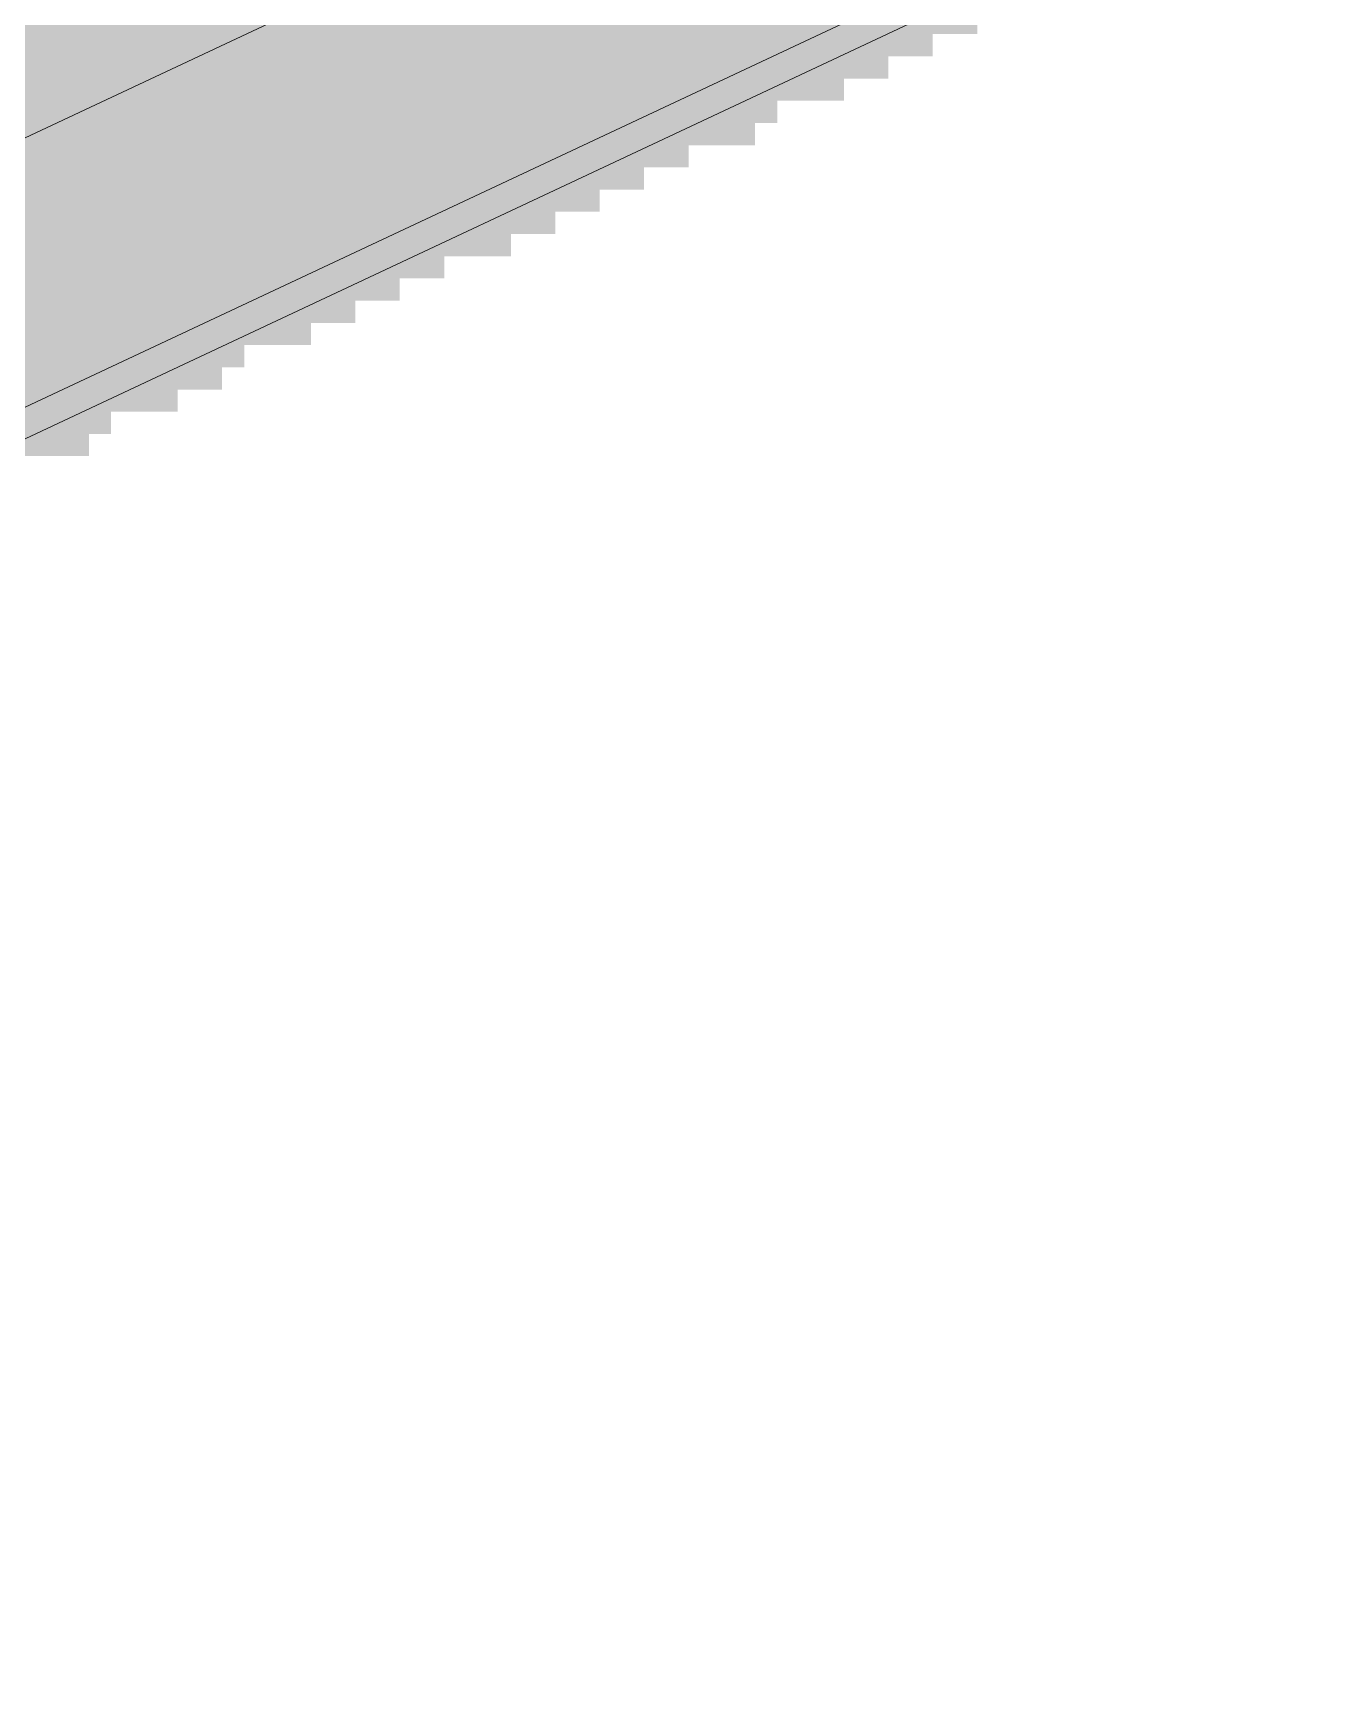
# Model space of a CAD drawing. Header units: millimetres. Extents: x 5 to 1315, y 5 to 292.
# Drawn here: x 1208.27 to 1213.82, y 73.26 to 80.5 of the extents above; entities that cross this region are included whole.
import ezdxf

# ---------------------------------------------------------------- set-up
doc = ezdxf.new("R2010")
doc.units = ezdxf.units.MM
doc.layers.add('EXISTING', color=7, linetype='Continuous')
doc.layers.add('IMAGES', color=7, linetype='Continuous')

# ---------------------------------------------------------------- blocks, each defined once
blk = doc.blocks.new('SHEET_03')
at = {"layer": 'EXISTING', "color": 250, "lineweight": 9}
for p, q in [((263.2288, 58.9151), (329.7311, 90.136)), ((329.7311, 88.9664), (263.2288, 57.7455)), ((306.9393, 78.2663), (320.0524, 84.4225)), ((320.0524, 84.2861), (306.9393, 78.1299))]:
    blk.add_line(p, q, dxfattribs=at)
at = {"layer": 'IMAGES', "color": 7}
for points in [[(307.74, 80.4935), (308.8964, 80.4935), (307.74, 80.5899), (308.8964, 80.5899)], [(308.8964, 80.4935), (308.9927, 80.4935), (308.8964, 80.5899), (308.9927, 80.5899)], [(308.9927, 80.4935), (309.0891, 80.4935), (308.9927, 80.5899), (309.0891, 80.5899)], [(309.0891, 80.4935), (309.1855, 80.4935), (309.0891, 80.5899), (309.1855, 80.5899)], [(309.1855, 80.4935), (309.2818, 80.4935), (309.1855, 80.5899), (309.2818, 80.5899)], [(309.2818, 80.4935), (309.5709, 80.4935), (309.2818, 80.5899), (309.5709, 80.5899)], [(309.5709, 80.4935), (309.7636, 80.4935), (309.5709, 80.5899), (309.7636, 80.5899)], [(309.7636, 80.4935), (311.4982, 80.4935), (309.7636, 80.5899), (311.4982, 80.5899)], [(311.4982, 80.4935), (311.6909, 80.4935), (311.4982, 80.5899), (311.6909, 80.5899)], [(311.6909, 80.4935), (311.7873, 80.4935), (311.6909, 80.5899), (311.7873, 80.5899)], [(311.7873, 80.4935), (311.98, 80.4935), (311.7873, 80.5899), (311.98, 80.5899)], [(311.98, 80.4935), (312.0764, 80.4935), (311.98, 80.5899), (312.0764, 80.5899)], [(312.0764, 80.4935), (312.1727, 80.4935), (312.0764, 80.5899), (312.1727, 80.5899)], [(312.1727, 80.4935), (312.2691, 80.4935), (312.1727, 80.5899), (312.2691, 80.5899)], [(312.2691, 80.4935), (312.3655, 80.4935), (312.2691, 80.5899), (312.3655, 80.5899)], [(307.6436, 80.3971), (308.8, 80.3971), (307.6436, 80.4935), (308.8, 80.4935)], [(308.8, 80.3971), (308.8964, 80.3971), (308.8, 80.4935), (308.8964, 80.4935)], [(308.8964, 80.3971), (308.9927, 80.3971), (308.8964, 80.4935), (308.9927, 80.4935)], [(308.9927, 80.3971), (309.0891, 80.3971), (308.9927, 80.4935), (309.0891, 80.4935)], [(309.0891, 80.3971), (309.1855, 80.3971), (309.0891, 80.4935), (309.1855, 80.4935)], [(309.1855, 80.3971), (309.2818, 80.3971), (309.1855, 80.4935), (309.2818, 80.4935)], [(309.2818, 80.3971), (309.3782, 80.3971), (309.2818, 80.4935), (309.3782, 80.4935)], [(309.3782, 80.3971), (309.4745, 80.3971), (309.3782, 80.4935), (309.4745, 80.4935)], [(309.4745, 80.3971), (309.5709, 80.3971), (309.4745, 80.4935), (309.5709, 80.4935)], [(309.5709, 80.3971), (311.3055, 80.3971), (309.5709, 80.4935), (311.3055, 80.4935)], [(311.3055, 80.3971), (311.4018, 80.3971), (311.3055, 80.4935), (311.4018, 80.4935)], [(311.4018, 80.3971), (311.4982, 80.3971), (311.4018, 80.4935), (311.4982, 80.4935)], [(311.4982, 80.3971), (311.5945, 80.3971), (311.4982, 80.4935), (311.5945, 80.4935)], [(311.5945, 80.3971), (311.6909, 80.3971), (311.5945, 80.4935), (311.6909, 80.4935)], [(311.6909, 80.3971), (311.7873, 80.3971), (311.6909, 80.4935), (311.7873, 80.4935)], [(311.7873, 80.3971), (312.0764, 80.3971), (311.7873, 80.4935), (312.0764, 80.4935)], [(312.0764, 80.3971), (312.1727, 80.3971), (312.0764, 80.4935), (312.1727, 80.4935)], [(307.4509, 80.3007), (308.5109, 80.3007), (307.4509, 80.3971), (308.5109, 80.3971)], [(308.5109, 80.3007), (308.7036, 80.3007), (308.5109, 80.3971), (308.7036, 80.3971)], [(308.7036, 80.3007), (308.8, 80.3007), (308.7036, 80.3971), (308.8, 80.3971)], [(308.8, 80.3007), (308.8964, 80.3007), (308.8, 80.3971), (308.8964, 80.3971)], [(308.8964, 80.3007), (309.0891, 80.3007), (308.8964, 80.3971), (309.0891, 80.3971)], [(309.0891, 80.3007), (309.1855, 80.3007), (309.0891, 80.3971), (309.1855, 80.3971)], [(309.1855, 80.3007), (309.3782, 80.3007), (309.1855, 80.3971), (309.3782, 80.3971)], [(309.3782, 80.3007), (311.1127, 80.3007), (309.3782, 80.3971), (311.1127, 80.3971)], [(311.1127, 80.3007), (311.3055, 80.3007), (311.1127, 80.3971), (311.3055, 80.3971)], [(311.3055, 80.2043), (311.4018, 80.2043), (311.3055, 80.3971), (311.4018, 80.3971)], [(311.4018, 80.3007), (311.6909, 80.3007), (311.4018, 80.3971), (311.6909, 80.3971)], [(311.6909, 80.3007), (311.8836, 80.3007), (311.6909, 80.3971), (311.8836, 80.3971)], [(311.8836, 80.3007), (311.98, 80.3007), (311.8836, 80.3971), (311.98, 80.3971)], [(307.1618, 80.2043), (308.3182, 80.2043), (307.1618, 80.3007), (308.3182, 80.3007)], [(308.3182, 80.2043), (308.4145, 80.2043), (308.3182, 80.3007), (308.4145, 80.3007)], [(308.4145, 80.2043), (308.5109, 80.2043), (308.4145, 80.3007), (308.5109, 80.3007)], [(308.5109, 80.2043), (308.6073, 80.2043), (308.5109, 80.3007), (308.6073, 80.3007)], [(308.6073, 80.2043), (308.7036, 80.2043), (308.6073, 80.3007), (308.7036, 80.3007)], [(308.7036, 80.2043), (308.8, 80.2043), (308.7036, 80.3007), (308.8, 80.3007)], [(308.8, 80.2043), (308.8964, 80.2043), (308.8, 80.3007), (308.8964, 80.3007)], [(308.8964, 80.2043), (308.9927, 80.2043), (308.8964, 80.3007), (308.9927, 80.3007)], [(308.9927, 80.2043), (309.0891, 80.2043), (308.9927, 80.3007), (309.0891, 80.3007)], [(309.0891, 80.2043), (309.1855, 80.2043), (309.0891, 80.3007), (309.1855, 80.3007)], [(309.1855, 80.2043), (310.92, 80.2043), (309.1855, 80.3007), (310.92, 80.3007)], [(310.92, 80.2043), (311.0164, 80.2043), (310.92, 80.3007), (311.0164, 80.3007)], [(311.0164, 80.2043), (311.1127, 80.2043), (311.0164, 80.3007), (311.1127, 80.3007)], [(311.1127, 80.2043), (311.2091, 80.2043), (311.1127, 80.3007), (311.2091, 80.3007)], [(311.2091, 80.2043), (311.3055, 80.2043), (311.2091, 80.3007), (311.3055, 80.3007)], [(311.4018, 80.2043), (311.5945, 80.2043), (311.4018, 80.3007), (311.5945, 80.3007)], [(311.5945, 80.2043), (311.6909, 80.2043), (311.5945, 80.3007), (311.6909, 80.3007)], [(311.6909, 80.2043), (311.7873, 80.2043), (311.6909, 80.3007), (311.7873, 80.3007)], [(308.2218, 80.1079), (308.3182, 80.1079), (308.2218, 80.2043), (308.3182, 80.2043)], [(308.3182, 80.1079), (308.4145, 80.1079), (308.3182, 80.2043), (308.4145, 80.2043)], [(308.4145, 80.1079), (308.7036, 80.1079), (308.4145, 80.2043), (308.7036, 80.2043)], [(308.7036, 80.1079), (308.8964, 80.1079), (308.7036, 80.2043), (308.8964, 80.2043)], [(308.8964, 80.1079), (308.9927, 80.1079), (308.8964, 80.2043), (308.9927, 80.2043)], [(308.9927, 80.1079), (310.7273, 80.1079), (308.9927, 80.2043), (310.7273, 80.2043)], [(310.7273, 80.1079), (310.8236, 80.1079), (310.7273, 80.2043), (310.8236, 80.2043)], [(310.8236, 80.1079), (310.92, 80.1079), (310.8236, 80.2043), (310.92, 80.2043)], [(310.92, 80.1079), (311.0164, 80.1079), (310.92, 80.2043), (311.0164, 80.2043)], [(311.0164, 80.1079), (311.3055, 80.1079), (311.0164, 80.2043), (311.3055, 80.2043)], [(311.3055, 80.1079), (311.4018, 80.1079), (311.3055, 80.2043), (311.4018, 80.2043)], [(311.4018, 80.1079), (311.4982, 80.1079), (311.4018, 80.2043), (311.4982, 80.2043)], [(308.2218, 80.0115), (308.3182, 80.0115), (308.2218, 80.1079), (308.3182, 80.1079)], [(308.3182, 80.0115), (308.4145, 80.0115), (308.3182, 80.1079), (308.4145, 80.1079)], [(308.4145, 80.0115), (308.5109, 80.0115), (308.4145, 80.1079), (308.5109, 80.1079)], [(308.5109, 80.0115), (308.6073, 80.0115), (308.5109, 80.1079), (308.6073, 80.1079)], [(308.6073, 80.0115), (308.7036, 80.0115), (308.6073, 80.1079), (308.7036, 80.1079)], [(308.7036, 80.0115), (310.4382, 80.0115), (308.7036, 80.1079), (310.4382, 80.1079)], [(310.4382, 80.0115), (310.5345, 80.0115), (310.4382, 80.1079), (310.5345, 80.1079)], [(310.5345, 80.0115), (310.6309, 80.0115), (310.5345, 80.1079), (310.6309, 80.1079)], [(310.6309, 80.0115), (310.7273, 80.0115), (310.6309, 80.1079), (310.7273, 80.1079)], [(310.7273, 80.0115), (311.1127, 80.0115), (310.7273, 80.1079), (311.1127, 80.1079)], [(311.1127, 80.0115), (311.2091, 80.0115), (311.1127, 80.1079), (311.2091, 80.1079)], [(311.2091, 80.0115), (311.3055, 80.0115), (311.2091, 80.1079), (311.3055, 80.1079)], [(311.3055, 80.0115), (311.4018, 80.0115), (311.3055, 80.1079), (311.4018, 80.1079)], [(308.2218, 79.9151), (308.3182, 79.9151), (308.2218, 80.0115), (308.3182, 80.0115)], [(308.3182, 79.9151), (308.4145, 79.9151), (308.3182, 80.0115), (308.4145, 80.0115)], [(308.4145, 79.9151), (308.6073, 79.9151), (308.4145, 80.0115), (308.6073, 80.0115)], [(308.6073, 79.9151), (310.2455, 79.9151), (308.6073, 80.0115), (310.2455, 80.0115)], [(310.2455, 79.9151), (310.4382, 79.9151), (310.2455, 80.0115), (310.4382, 80.0115)], [(310.4382, 79.9151), (310.5345, 79.9151), (310.4382, 80.0115), (310.5345, 80.0115)], [(310.5345, 79.9151), (310.7273, 79.9151), (310.5345, 80.0115), (310.7273, 80.0115)], [(310.7273, 79.9151), (310.8236, 79.9151), (310.7273, 80.0115), (310.8236, 80.0115)], [(310.8236, 79.9151), (310.92, 79.9151), (310.8236, 80.0115), (310.92, 80.0115)], [(310.92, 79.9151), (311.0164, 79.9151), (310.92, 80.0115), (311.0164, 80.0115)], [(311.0164, 79.9151), (311.1127, 79.9151), (311.0164, 80.0115), (311.1127, 80.0115)], [(308.2218, 79.8187), (308.3182, 79.8187), (308.2218, 79.9151), (308.3182, 79.9151)], [(308.3182, 79.8187), (310.0527, 79.8187), (308.3182, 79.9151), (310.0527, 79.9151)], [(310.0527, 79.8187), (310.2455, 79.8187), (310.0527, 79.9151), (310.2455, 79.9151)], [(310.2455, 79.8187), (310.3418, 79.8187), (310.2455, 79.9151), (310.3418, 79.9151)], [(310.3418, 79.8187), (310.4382, 79.8187), (310.3418, 79.9151), (310.4382, 79.9151)], [(310.4382, 79.8187), (310.5345, 79.8187), (310.4382, 79.9151), (310.5345, 79.9151)], [(310.5345, 79.8187), (310.6309, 79.8187), (310.5345, 79.9151), (310.6309, 79.9151)], [(310.6309, 79.8187), (310.7273, 79.8187), (310.6309, 79.9151), (310.7273, 79.9151)], [(310.7273, 79.8187), (310.8236, 79.8187), (310.7273, 79.9151), (310.8236, 79.9151)], [(310.8236, 79.8187), (310.92, 79.8187), (310.8236, 79.9151), (310.92, 79.9151)], [(308.1255, 79.7223), (309.86, 79.7223), (308.1255, 79.8187), (309.86, 79.8187)], [(309.86, 79.7223), (309.9564, 79.7223), (309.86, 79.8187), (309.9564, 79.8187)], [(309.9564, 79.7223), (310.0527, 79.7223), (309.9564, 79.8187), (310.0527, 79.8187)], [(310.0527, 79.7223), (310.1491, 79.7223), (310.0527, 79.8187), (310.1491, 79.8187)], [(310.1491, 79.7223), (310.2455, 79.7223), (310.1491, 79.8187), (310.2455, 79.8187)], [(310.2455, 79.7223), (310.5345, 79.7223), (310.2455, 79.8187), (310.5345, 79.8187)], [(310.5345, 79.7223), (310.6309, 79.7223), (310.5345, 79.8187), (310.6309, 79.8187)], [(310.6309, 79.7223), (310.7273, 79.7223), (310.6309, 79.8187), (310.7273, 79.8187)], [(307.9327, 79.6259), (309.6673, 79.6259), (307.9327, 79.7223), (309.6673, 79.7223)], [(309.6673, 79.6259), (309.7636, 79.6259), (309.6673, 79.7223), (309.7636, 79.7223)], [(309.7636, 79.6259), (309.86, 79.6259), (309.7636, 79.7223), (309.86, 79.7223)], [(309.86, 79.6259), (310.0527, 79.6259), (309.86, 79.7223), (310.0527, 79.7223)], [(310.0527, 79.6259), (310.2455, 79.6259), (310.0527, 79.7223), (310.2455, 79.7223)], [(310.2455, 79.6259), (310.3418, 79.6259), (310.2455, 79.7223), (310.3418, 79.7223)], [(310.3418, 79.6259), (310.4382, 79.6259), (310.3418, 79.7223), (310.4382, 79.7223)], [(310.4382, 79.6259), (310.5345, 79.6259), (310.4382, 79.7223), (310.5345, 79.7223)], [(307.74, 79.5295), (309.3782, 79.5295), (307.74, 79.6259), (309.3782, 79.6259)], [(309.3782, 79.5295), (309.5709, 79.5295), (309.3782, 79.6259), (309.5709, 79.6259)], [(309.5709, 79.5295), (309.6673, 79.5295), (309.5709, 79.6259), (309.6673, 79.6259)], [(309.6673, 79.5295), (309.86, 79.5295), (309.6673, 79.6259), (309.86, 79.6259)], [(309.86, 79.5295), (309.9564, 79.5295), (309.86, 79.6259), (309.9564, 79.6259)], [(309.9564, 79.5295), (310.2455, 79.5295), (309.9564, 79.6259), (310.2455, 79.6259)], [(310.2455, 79.5295), (310.3418, 79.5295), (310.2455, 79.6259), (310.3418, 79.6259)], [(307.5473, 79.4331), (309.2818, 79.4331), (307.5473, 79.5295), (309.2818, 79.5295)], [(309.2818, 79.4331), (309.3782, 79.4331), (309.2818, 79.5295), (309.3782, 79.5295)], [(309.3782, 79.4331), (309.4745, 79.4331), (309.3782, 79.5295), (309.4745, 79.5295)], [(309.4745, 79.4331), (309.5709, 79.4331), (309.4745, 79.5295), (309.5709, 79.5295)], [(309.5709, 79.4331), (309.7636, 79.4331), (309.5709, 79.5295), (309.7636, 79.5295)], [(309.7636, 79.4331), (309.86, 79.4331), (309.7636, 79.5295), (309.86, 79.5295)], [(309.86, 79.4331), (310.0527, 79.4331), (309.86, 79.5295), (310.0527, 79.5295)], [(307.2582, 79.3367), (308.9927, 79.3367), (307.2582, 79.4331), (308.9927, 79.4331)], [(308.9927, 79.3367), (309.1855, 79.3367), (308.9927, 79.4331), (309.1855, 79.4331)], [(309.1855, 79.3367), (309.2818, 79.3367), (309.1855, 79.4331), (309.2818, 79.4331)], [(309.2818, 79.3367), (309.3782, 79.3367), (309.2818, 79.4331), (309.3782, 79.4331)], [(309.3782, 79.3367), (309.4745, 79.3367), (309.3782, 79.4331), (309.4745, 79.4331)], [(309.4745, 79.2403), (309.5709, 79.2403), (309.4745, 79.4331), (309.5709, 79.4331)], [(309.5709, 79.3367), (309.6673, 79.3367), (309.5709, 79.4331), (309.6673, 79.4331)], [(309.6673, 79.3367), (309.7636, 79.3367), (309.6673, 79.4331), (309.7636, 79.4331)], [(309.7636, 79.3367), (309.86, 79.3367), (309.7636, 79.4331), (309.86, 79.4331)], [(307.1618, 79.2403), (308.8964, 79.2403), (307.1618, 79.3367), (308.8964, 79.3367)], [(308.8964, 79.2403), (308.9927, 79.2403), (308.8964, 79.3367), (308.9927, 79.3367)], [(308.9927, 79.2403), (309.0891, 79.2403), (308.9927, 79.3367), (309.0891, 79.3367)], [(309.0891, 79.2403), (309.1855, 79.2403), (309.0891, 79.3367), (309.1855, 79.3367)], [(309.1855, 79.2403), (309.4745, 79.2403), (309.1855, 79.3367), (309.4745, 79.3367)], [(309.5709, 79.2403), (309.6673, 79.2403), (309.5709, 79.3367), (309.6673, 79.3367)], [(306.8727, 79.1439), (308.6073, 79.1439), (306.8727, 79.2403), (308.6073, 79.2403)], [(308.6073, 79.1439), (308.7036, 79.1439), (308.6073, 79.2403), (308.7036, 79.2403)], [(308.7036, 79.1439), (308.8964, 79.1439), (308.7036, 79.2403), (308.8964, 79.2403)], [(308.8964, 79.1439), (308.9927, 79.1439), (308.8964, 79.2403), (308.9927, 79.2403)], [(308.9927, 79.1439), (309.0891, 79.1439), (308.9927, 79.2403), (309.0891, 79.2403)], [(309.0891, 79.1439), (309.1855, 79.1439), (309.0891, 79.2403), (309.1855, 79.2403)], [(309.1855, 79.1439), (309.2818, 79.1439), (309.1855, 79.2403), (309.2818, 79.2403)], [(309.2818, 79.1439), (309.3782, 79.1439), (309.2818, 79.2403), (309.3782, 79.2403)], [(309.3782, 79.1439), (309.4745, 79.1439), (309.3782, 79.2403), (309.4745, 79.2403)], [(306.5836, 79.0475), (308.4145, 79.0475), (306.5836, 79.1439), (308.4145, 79.1439)], [(308.4145, 79.0475), (308.5109, 79.0475), (308.4145, 79.1439), (308.5109, 79.1439)], [(308.5109, 79.0475), (308.6073, 79.0475), (308.5109, 79.1439), (308.6073, 79.1439)], [(308.6073, 79.0475), (308.7036, 79.0475), (308.6073, 79.1439), (308.7036, 79.1439)], [(308.7036, 79.0475), (308.8, 79.0475), (308.7036, 79.1439), (308.8, 79.1439)], [(308.8, 79.0475), (308.9927, 79.0475), (308.8, 79.1439), (308.9927, 79.1439)], [(308.9927, 79.0475), (309.0891, 79.0475), (308.9927, 79.1439), (309.0891, 79.1439)], [(309.0891, 79.0475), (309.1855, 79.0475), (309.0891, 79.1439), (309.1855, 79.1439)], [(308.2218, 78.9511), (308.4145, 78.9511), (308.2218, 79.0475), (308.4145, 79.0475)], [(308.4145, 78.9511), (308.5109, 78.9511), (308.4145, 79.0475), (308.5109, 79.0475)], [(308.5109, 78.8547), (308.6073, 78.8547), (308.5109, 79.0475), (308.6073, 79.0475)], [(308.6073, 78.8547), (308.7036, 78.8547), (308.6073, 79.0475), (308.7036, 79.0475)], [(308.7036, 78.9511), (308.8, 78.9511), (308.7036, 79.0475), (308.8, 79.0475)], [(308.8, 78.9511), (308.8964, 78.9511), (308.8, 79.0475), (308.8964, 79.0475)], [(308.8964, 78.9511), (308.9927, 78.9511), (308.8964, 79.0475), (308.9927, 79.0475)], [(308.9927, 78.9511), (309.0891, 78.9511), (308.9927, 79.0475), (309.0891, 79.0475)], [(308.2218, 78.8547), (308.3182, 78.8547), (308.2218, 78.9511), (308.3182, 78.9511)], [(308.3182, 78.8547), (308.5109, 78.8547), (308.3182, 78.9511), (308.5109, 78.9511)], [(308.7036, 78.8547), (308.8, 78.8547), (308.7036, 78.9511), (308.8, 78.9511)], [(308.8, 78.8547), (308.8964, 78.8547), (308.8, 78.9511), (308.8964, 78.9511)], [(308.1255, 78.7583), (308.4145, 78.7583), (308.1255, 78.8547), (308.4145, 78.8547)], [(308.4145, 78.7583), (308.5109, 78.7583), (308.4145, 78.8547), (308.5109, 78.8547)], [(308.5109, 78.7583), (308.6073, 78.7583), (308.5109, 78.8547), (308.6073, 78.8547)], [(308.0291, 78.6619), (308.3182, 78.6619), (308.0291, 78.7583), (308.3182, 78.7583)], [(308.3182, 78.6619), (308.4145, 78.6619), (308.3182, 78.7583), (308.4145, 78.7583)], [(308.4145, 78.6619), (308.5109, 78.6619), (308.4145, 78.7583), (308.5109, 78.7583)]]:
    blk.add_solid(points, dxfattribs=at)

msp = doc.modelspace()

# ---------------------------------------------------------------- block references
msp.add_blockref('SHEET_03', (900, 0))

doc.saveas('drawing.dxf')
